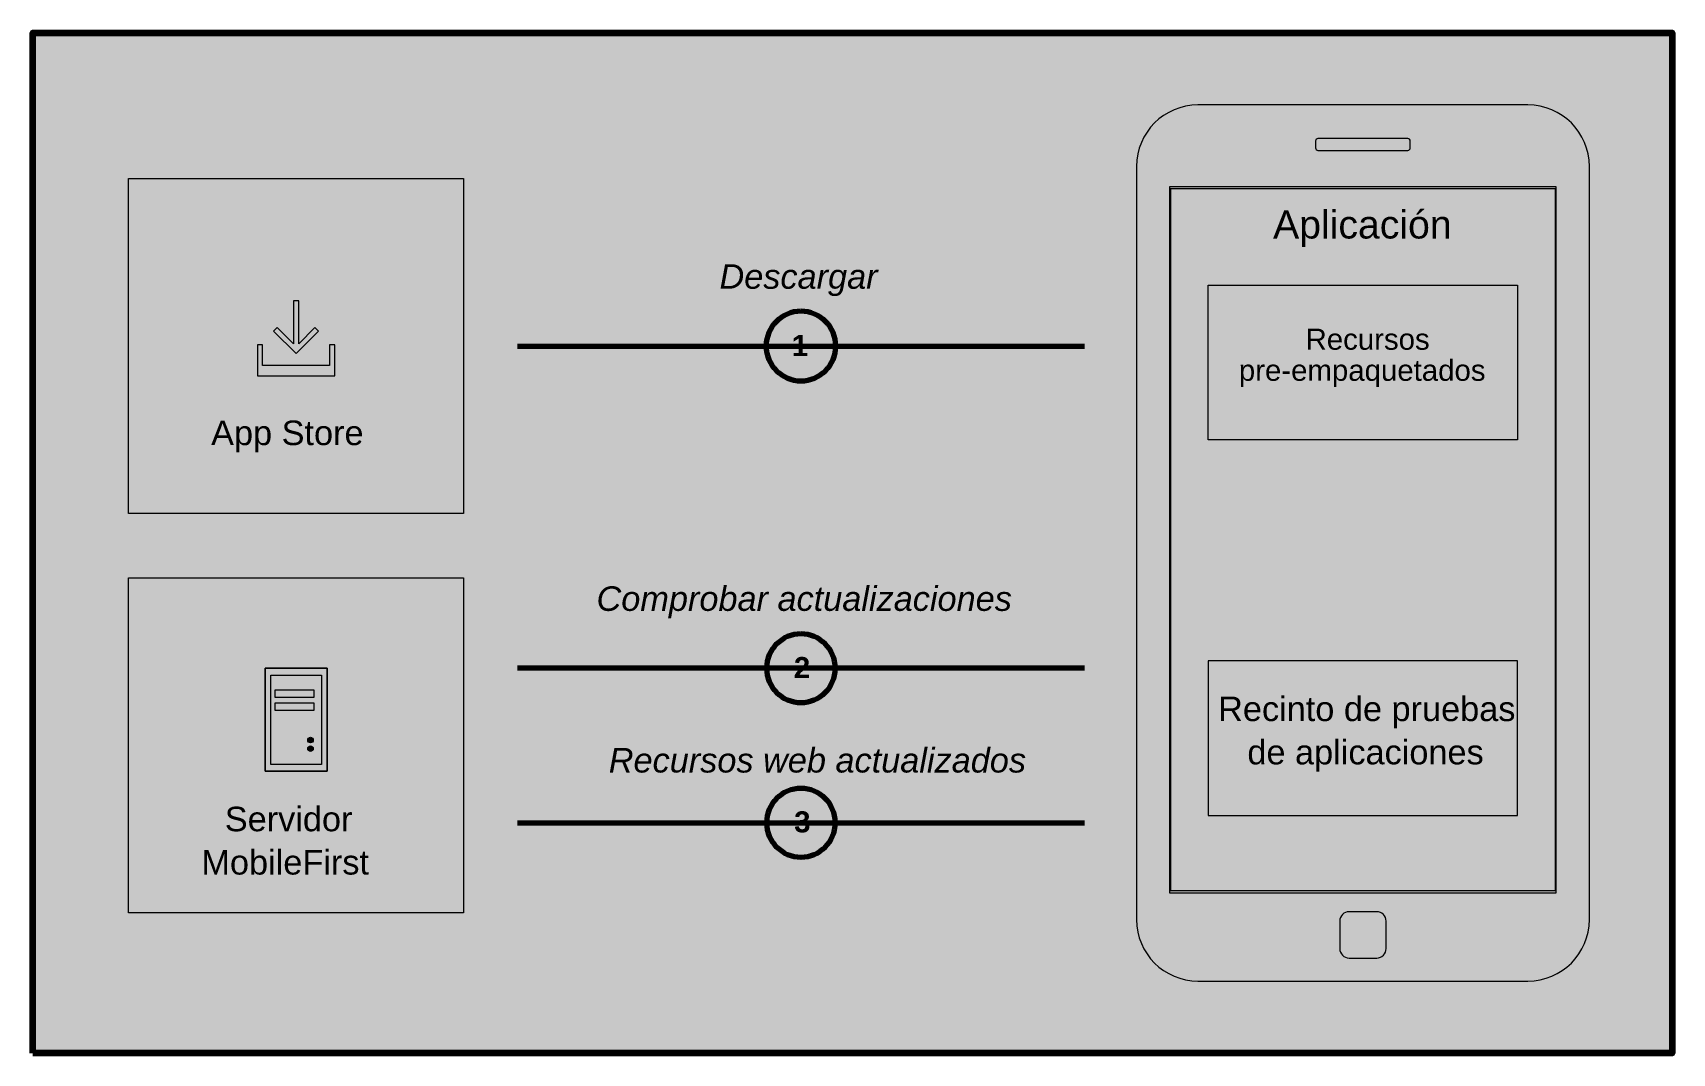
# Model space of a CAD drawing. Header units: inches. Extents: x 1211 to 1847, y -53 to 343.
import ezdxf

# ---------------------------------------------------------------- set-up
doc = ezdxf.new("R2010")
doc.units = ezdxf.units.IN
doc.header["$MEASUREMENT"] = 0
for name, color, linetype in [('Background', 7, 'Continuous'), ('Graphics', 7, 'Continuous'), ('Text', 7, 'Continuous')]:
    doc.layers.add(name, color=color, linetype=linetype)

# ---------------------------------------------------------------- blocks, each defined once
blk = doc.blocks.new('block 2')
at = {"layer": 'Graphics', "true_color": 0x221e20}
h = blk.add_hatch(color=250, dxfattribs=at)
h.dxf.hatch_style = 2
edge = h.paths.add_edge_path()
edge.add_spline(control_points=[(1791.02, -25), (1791.02, -25), (1663.02, -25), (1663.02, -25), (1649.86, -25), (1639.19, -14.33), (1639.19, -1.16), (1639.19, -1.16), (1639.19, 291.16), (1639.19, 291.16), (1639.19, 304.33), (1649.86, 315), (1663.02, 315), (1663.02, 315), (1791.02, 315), (1791.02, 315), (1804.18, 315), (1814.85, 304.33), (1814.85, 291.16), (1814.85, 291.16), (1814.85, -1.16), (1814.85, -1.16), (1814.85, -14.33), (1804.18, -25), (1791.02, -25)], knot_values=[0, 0, 0, 0, 1, 1, 1, 2, 2, 2, 3, 3, 3, 4, 4, 4, 5, 5, 5, 6, 6, 6, 7, 7, 7, 8, 8, 8, 8], degree=3, periodic=1)
at = {"layer": 'Graphics', "true_color": 0x59595b}
h = blk.add_hatch(color=251, dxfattribs=at)
h.dxf.hatch_style = 2
edge = h.paths.add_edge_path()
edge.add_spline(control_points=[(1709.58, 301.96), (1709.58, 301.96), (1744.46, 301.96), (1744.46, 301.96), (1744.96, 301.96), (1745.38, 301.54), (1745.38, 301.03), (1745.38, 301.03), (1745.38, 298.31), (1745.38, 298.31), (1745.38, 297.8), (1744.96, 297.38), (1744.46, 297.38), (1744.46, 297.38), (1709.58, 297.38), (1709.58, 297.38), (1709.08, 297.38), (1708.66, 297.8), (1708.66, 298.31), (1708.66, 298.31), (1708.66, 301.03), (1708.66, 301.03), (1708.66, 301.54), (1709.08, 301.96), (1709.58, 301.96)], knot_values=[0, 0, 0, 0, 1, 1, 1, 2, 2, 2, 3, 3, 3, 4, 4, 4, 5, 5, 5, 6, 6, 6, 7, 7, 7, 8, 8, 8, 8], degree=3, periodic=0)
edge.add_line((1709.58, 301.96), (1709.58, 301.96))
h = blk.add_hatch(color=251, dxfattribs=at)
h.dxf.hatch_style = 2
edge = h.paths.add_edge_path()
edge.add_spline(control_points=[(1721.66, 1.93), (1721.66, 1.93), (1732.38, 1.93), (1732.38, 1.93), (1734.38, 1.93), (1736.01, 0.3), (1736.01, -1.7), (1736.01, -1.7), (1736.01, -12.42), (1736.01, -12.42), (1736.01, -14.41), (1734.38, -16.05), (1732.38, -16.05), (1732.38, -16.05), (1721.66, -16.05), (1721.66, -16.05), (1719.67, -16.05), (1718.03, -14.41), (1718.03, -12.42), (1718.03, -12.42), (1718.03, -1.7), (1718.03, -1.7), (1718.03, 0.3), (1719.67, 1.93), (1721.66, 1.93)], knot_values=[0, 0, 0, 0, 1, 1, 1, 2, 2, 2, 3, 3, 3, 4, 4, 4, 5, 5, 5, 6, 6, 6, 7, 7, 7, 8, 8, 8, 8], degree=3, periodic=0)
edge.add_line((1721.66, 1.93), (1721.66, 1.93))
at = {"layer": 'Graphics', "lineweight": 0}
for points in [[(1652.02, 9.25), (1802.02, 9.25), (1802.02, 283.25), (1652.02, 283.25), (1652.02, 9.25)], [(1652.36, 10.11), (1801.68, 10.11), (1801.68, 282.39), (1652.36, 282.39), (1652.36, 10.11)]]:
    blk.add_lwpolyline(points, dxfattribs=at)
for points in [[(1791.02, -25), (1791.02, -25), (1663.02, -25), (1663.02, -25), (1649.86, -25), (1639.19, -14.33), (1639.19, -1.16), (1639.19, -1.16), (1639.19, 291.16), (1639.19, 291.16), (1639.19, 304.33), (1649.86, 315), (1663.02, 315), (1663.02, 315), (1791.02, 315), (1791.02, 315), (1804.18, 315), (1814.85, 304.33), (1814.85, 291.16), (1814.85, 291.16), (1814.85, -1.16), (1814.85, -1.16), (1814.85, -14.33), (1804.18, -25), (1791.02, -25)], [(1709.58, 301.96), (1709.58, 301.96), (1744.46, 301.96), (1744.46, 301.96), (1744.96, 301.96), (1745.38, 301.54), (1745.38, 301.03), (1745.38, 301.03), (1745.38, 298.31), (1745.38, 298.31), (1745.38, 297.8), (1744.96, 297.38), (1744.46, 297.38), (1744.46, 297.38), (1709.58, 297.38), (1709.58, 297.38), (1709.08, 297.38), (1708.66, 297.8), (1708.66, 298.31), (1708.66, 298.31), (1708.66, 301.03), (1708.66, 301.03), (1708.66, 301.54), (1709.08, 301.96), (1709.58, 301.96)], [(1721.66, 1.93), (1721.66, 1.93), (1732.38, 1.93), (1732.38, 1.93), (1734.38, 1.93), (1736.01, 0.3), (1736.01, -1.7), (1736.01, -1.7), (1736.01, -12.42), (1736.01, -12.42), (1736.01, -14.41), (1734.38, -16.05), (1732.38, -16.05), (1732.38, -16.05), (1721.66, -16.05), (1721.66, -16.05), (1719.67, -16.05), (1718.03, -14.41), (1718.03, -12.42), (1718.03, -12.42), (1718.03, -1.7), (1718.03, -1.7), (1718.03, 0.3), (1719.67, 1.93), (1721.66, 1.93)]]:
    blk.add_open_spline(points, degree=3, knots=[0, 0, 0, 0, 1, 1, 1, 2, 2, 2, 3, 3, 3, 4, 4, 4, 5, 5, 5, 6, 6, 6, 7, 7, 7, 8, 8, 8, 8], dxfattribs=at)
blk = doc.blocks.new('block 3')
at = {"layer": 'Graphics', "true_color": 0x5a5a5a}
h = blk.add_hatch(color=251, dxfattribs=at)
edge = h.paths.add_edge_path()
edge.add_spline(control_points=[(1509, 234.92), (1516.46, 234.92), (1522.5, 228.88), (1522.5, 221.42), (1522.5, 213.96), (1516.46, 207.92), (1509, 207.92), (1501.54, 207.92), (1495.5, 213.96), (1495.5, 221.42), (1495.5, 228.88), (1501.54, 234.92), (1509, 234.92)], knot_values=[0, 0, 0, 0, 1, 1, 1, 2, 2, 2, 3, 3, 3, 4, 4, 4, 4], degree=3, periodic=1)
at = {"layer": 'Graphics', "true_color": 0x6d6e70}
h = blk.add_hatch(color=8, dxfattribs=at)
edge = h.paths.add_edge_path()
edge.add_spline(control_points=[(1509, 109.75), (1516.36, 109.75), (1522.33, 103.78), (1522.33, 96.42), (1522.33, 89.06), (1516.36, 83.09), (1509, 83.09), (1501.64, 83.09), (1495.67, 89.06), (1495.67, 96.42), (1495.67, 103.78), (1501.64, 109.75), (1509, 109.75)], knot_values=[0, 0, 0, 0, 1, 1, 1, 2, 2, 2, 3, 3, 3, 4, 4, 4, 4], degree=3, periodic=1)
h = blk.add_hatch(color=8, dxfattribs=at)
edge = h.paths.add_edge_path()
edge.add_spline(control_points=[(1509, 49.75), (1516.36, 49.75), (1522.33, 43.78), (1522.33, 36.42), (1522.33, 29.06), (1516.36, 23.09), (1509, 23.09), (1501.64, 23.09), (1495.67, 29.06), (1495.67, 36.42), (1495.67, 43.78), (1501.64, 49.75), (1509, 49.75)], knot_values=[0, 0, 0, 0, 1, 1, 1, 2, 2, 2, 3, 3, 3, 4, 4, 4, 4], degree=3, periodic=1)
at = {"layer": 'Graphics', "color": 251, "lineweight": 70, "true_color": 0x4c4d53}
for points in [[(1399, 221.42), (1619, 221.42)], [(1619, 96.42), (1399, 96.42)], [(1399, 36.42), (1619, 36.42)]]:
    blk.add_lwpolyline(points, dxfattribs=at)
at = {"layer": 'Graphics', "color": 18, "lineweight": 70, "true_color": 0x000000}
for points in [[(1509, 234.92), (1516.46, 234.92), (1522.5, 228.88), (1522.5, 221.42), (1522.5, 213.96), (1516.46, 207.92), (1509, 207.92), (1501.54, 207.92), (1495.5, 213.96), (1495.5, 221.42), (1495.5, 228.88), (1501.54, 234.92), (1509, 234.92)], [(1509, 109.75), (1516.36, 109.75), (1522.33, 103.78), (1522.33, 96.42), (1522.33, 89.06), (1516.36, 83.09), (1509, 83.09), (1501.64, 83.09), (1495.67, 89.06), (1495.67, 96.42), (1495.67, 103.78), (1501.64, 109.75), (1509, 109.75)], [(1509, 49.75), (1516.36, 49.75), (1522.33, 43.78), (1522.33, 36.42), (1522.33, 29.06), (1516.36, 23.09), (1509, 23.09), (1501.64, 23.09), (1495.67, 29.06), (1495.67, 36.42), (1495.67, 43.78), (1501.64, 49.75), (1509, 49.75)]]:
    blk.add_open_spline(points, degree=3, knots=[0, 0, 0, 0, 1, 1, 1, 2, 2, 2, 3, 3, 3, 4, 4, 4, 4], dxfattribs=at)
blk = doc.blocks.new('block 4')
at = {"layer": 'Graphics', "true_color": 0xfde876}
h = blk.add_hatch(color=41, dxfattribs=at)
h.dxf.hatch_style = 2
h.paths.add_polyline_path([(1787, 185), (1667, 185), (1667, 245), (1787, 245)])
at = {"layer": 'Graphics', "true_color": 0x5aaafa}
h = blk.add_hatch(color=161, dxfattribs=at)
h.dxf.hatch_style = 2
h.paths.add_polyline_path([(1378.15, 1.42), (1248.15, 1.42), (1248.15, 131.42), (1378.15, 131.42)])
at = {"layer": 'Graphics', "true_color": 0x41d6c3}
h = blk.add_hatch(color=133, dxfattribs=at)
h.dxf.hatch_style = 2
h.paths.add_polyline_path([(1667.02, 39.25), (1787.02, 39.25), (1787.02, 99.25), (1667.02, 99.25)])
at = {"layer": 'Graphics', "lineweight": 0}
for points in [[(1378.15, 156.42), (1248.15, 156.42), (1248.15, 286.42), (1378.15, 286.42), (1378.15, 156.42)], [(1787, 185), (1667, 185), (1667, 245), (1787, 245), (1787, 185)], [(1378.15, 1.42), (1248.15, 1.42), (1248.15, 131.42), (1378.15, 131.42), (1378.15, 1.42)], [(1667.02, 39.25), (1787.02, 39.25), (1787.02, 99.25), (1667.02, 99.25), (1667.02, 39.25)]]:
    blk.add_lwpolyline(points, dxfattribs=at)
blk = doc.blocks.new('block 7')
at = {"layer": 'Graphics', "true_color": 0xffffff}
h = blk.add_hatch(color=7, dxfattribs=at)
h.dxf.hatch_style = 2
h.paths.add_polyline_path([(1301.15, 96.42), (1301.15, 56.42), (1325.15, 56.42), (1325.15, 96.42)])
h.paths.add_polyline_path([(1322.96, 59.09), (1303.33, 59.09), (1303.33, 93.75), (1322.96, 93.75)])
h = blk.add_hatch(color=7, dxfattribs=at)
h.dxf.hatch_style = 2
h.paths.add_polyline_path([(1320, 85), (1305, 85), (1305, 88), (1320, 88)])
h = blk.add_hatch(color=7, dxfattribs=at)
h.dxf.hatch_style = 2
h.paths.add_polyline_path([(1320, 80), (1305, 80), (1305, 83), (1320, 83)])
h = blk.add_hatch(color=7, dxfattribs=at)
h.dxf.hatch_style = 2
edge = h.paths.add_edge_path()
edge.add_spline(control_points=[(1318.72, 67.44), (1319.32, 67.44), (1319.79, 67.92), (1319.79, 68.51), (1319.79, 69.11), (1319.32, 69.59), (1318.72, 69.59), (1318.13, 69.59), (1317.65, 69.11), (1317.65, 68.51), (1317.65, 67.92), (1318.13, 67.44), (1318.72, 67.44)], knot_values=[0, 0, 0, 0, 1, 1, 1, 2, 2, 2, 3, 3, 3, 4, 4, 4, 4], degree=3, periodic=1)
h = blk.add_hatch(color=7, dxfattribs=at)
h.dxf.hatch_style = 2
edge = h.paths.add_edge_path()
edge.add_spline(control_points=[(1318.72, 64.1), (1319.32, 64.1), (1319.79, 64.58), (1319.79, 65.17), (1319.79, 65.76), (1319.32, 66.24), (1318.72, 66.24), (1318.13, 66.24), (1317.65, 65.76), (1317.65, 65.17), (1317.65, 64.58), (1318.13, 64.1), (1318.72, 64.1)], knot_values=[0, 0, 0, 0, 1, 1, 1, 2, 2, 2, 3, 3, 3, 4, 4, 4, 4], degree=3, periodic=1)
at = {"layer": 'Graphics', "lineweight": 0}
for points in [[(1301.15, 96.42), (1301.15, 56.42), (1325.15, 56.42), (1325.15, 96.42), (1301.15, 96.42)], [(1322.96, 59.09), (1303.33, 59.09), (1303.33, 93.75), (1322.96, 93.75), (1322.96, 59.09)], [(1320, 85), (1305, 85), (1305, 88), (1320, 88), (1320, 85)], [(1320, 80), (1305, 80), (1305, 83), (1320, 83), (1320, 80)]]:
    blk.add_lwpolyline(points, dxfattribs=at)
for points in [[(1318.72, 67.44), (1319.32, 67.44), (1319.79, 67.92), (1319.79, 68.51), (1319.79, 69.11), (1319.32, 69.59), (1318.72, 69.59), (1318.13, 69.59), (1317.65, 69.11), (1317.65, 68.51), (1317.65, 67.92), (1318.13, 67.44), (1318.72, 67.44)], [(1318.72, 64.1), (1319.32, 64.1), (1319.79, 64.58), (1319.79, 65.17), (1319.79, 65.76), (1319.32, 66.24), (1318.72, 66.24), (1318.13, 66.24), (1317.65, 65.76), (1317.65, 65.17), (1317.65, 64.58), (1318.13, 64.1), (1318.72, 64.1)]]:
    blk.add_open_spline(points, degree=3, knots=[0, 0, 0, 0, 1, 1, 1, 2, 2, 2, 3, 3, 3, 4, 4, 4, 4], dxfattribs=at)
blk = doc.blocks.new('block 6')
at = {"layer": 'Graphics', "true_color": 0xffffff}
h = blk.add_hatch(color=7, dxfattribs=at)
h.dxf.hatch_style = 2
h.paths.add_polyline_path([(1321.85, 227.21), (1320.44, 228.63), (1314.15, 222.33), (1314.15, 238.92), (1312.15, 238.92), (1312.15, 222.33), (1305.85, 228.63), (1304.44, 227.21), (1313.15, 218.51)])
h = blk.add_hatch(color=7, dxfattribs=at)
h.dxf.hatch_style = 2
h.paths.add_polyline_path([(1326.15, 221.92), (1326.15, 213.92), (1300.15, 213.92), (1300.15, 221.92), (1298.15, 221.92), (1298.15, 213.92), (1298.15, 209.92), (1300.15, 209.92), (1326.15, 209.92), (1328.15, 209.92), (1328.15, 213.92), (1328.15, 221.92)])
at = {"layer": 'Graphics', "lineweight": 0}
for points in [[(1321.85, 227.21), (1320.44, 228.63), (1314.15, 222.33), (1314.15, 238.92), (1312.15, 238.92), (1312.15, 222.33), (1305.85, 228.63), (1304.44, 227.21), (1313.15, 218.51), (1321.85, 227.21)], [(1326.15, 221.92), (1326.15, 213.92), (1300.15, 213.92), (1300.15, 221.92), (1298.15, 221.92), (1298.15, 213.92), (1298.15, 209.92), (1300.15, 209.92), (1326.15, 209.92), (1328.15, 209.92), (1328.15, 213.92), (1328.15, 221.92), (1326.15, 221.92)], [(1325.15, 56.42), (1301.15, 56.42), (1301.15, 96.42), (1325.15, 96.42), (1325.15, 56.42)]]:
    blk.add_lwpolyline(points, dxfattribs=at)
at = {"layer": 'Graphics'}
blk.add_blockref('block 7', (0, 0), dxfattribs=at)

msp = doc.modelspace()

# ---------------------------------------------------------------- hatches: boundary and pattern name
at = {"layer": 'Background', "true_color": 0xececec}
h = msp.add_hatch(color=7, dxfattribs=at)
h.dxf.hatch_style = 2
h.paths.add_polyline_path([(1211, -53), (1211, 343), (1847, 343), (1847, -53)])

# ---------------------------------------------------------------- linework, layer by layer
at = {"layer": 'Background', "color": 18, "lineweight": 140, "true_color": 0x000000}
msp.add_lwpolyline([(1211, -53), (1211, 343), (1847, 343), (1847, -53), (1211, -53)], dxfattribs=at)

# ---------------------------------------------------------------- block references
at = {"layer": 'Graphics'}
for name in ['block 2', 'block 4', 'block 6', 'block 3']:
    msp.add_blockref(name, (0, 0), dxfattribs=at)

# ---------------------------------------------------------------- texts
at = {"layer": 'Text', "color": 178, "true_color": 0x010205, "attachment_point": 7}
for s, insert, char_height in [('\\fHelveticaNeue Light|b0|i0|c0|p34;\\W1;Aplicación', (1692.16, 259.88), 10.88), ('\\fHelveticaNeue|b0|i0|c0|p34;\\W1;Recursos', (1704.77, 219.88), 8.16), ('\\fHelveticaNeue|b0|i0|c0|p34;\\W1;pre-empaquetados', (1678.89, 205.48), 8.16)]:
    msp.add_mtext(s, dxfattribs=dict(at, insert=insert, char_height=char_height))
at = {"layer": 'Text', "color": 8, "true_color": 0x6d6e70, "char_height": 9.52, "attachment_point": 7}
for s, insert in [('\\fHelveticaNeue|b0|i1|c0|p34;\\W1;Descargar', (1477.4, 240.79)), ('\\fHelveticaNeue|b0|i1|c0|p34;\\W1;Comprobar actualizaciones', (1429.7, 115.79)), ('\\fHelveticaNeue|b0|i1|c0|p34;\\W1;Recursos web actualizados', (1434.45, 55.79))]:
    msp.add_mtext(s, dxfattribs=dict(at, insert=insert))
at = {"layer": 'Text', "color": 18, "true_color": 0x000000, "attachment_point": 7}
for s, insert, char_height in [('\\fHelvNeueBoldforIBM|b0|i0|c0|p34;\\W1;1', (1505.41, 217.58), 8.16), ('\\fHelvNeueBoldforIBM|b0|i0|c0|p34;\\W1;2', (1506.23, 92.58), 8.16), ('\\fHelvetica 65 Medium|b0|i0|c0|p34;\\W1;Servidor', (1285.49, 33), 9.52), ('\\fHelvNeueBoldforIBM|b0|i0|c0|p34;\\W1;3', (1506.36, 32.58), 8.16), ('\\fHelvetica 65 Medium|b0|i0|c0|p34;\\W1;MobileFirst', (1276.41, 16.2), 9.52)]:
    msp.add_mtext(s, dxfattribs=dict(at, insert=insert, char_height=char_height))
at = {"layer": 'Text', "color": 129, "true_color": 0x3c4646, "insert": (1280.18, 180.12), "char_height": 9.52, "attachment_point": 7}
msp.add_mtext('\\fHelvetica 65 Medium|b0|i0|c0|p34;\\W1;App Store', dxfattribs=at)
at = {"layer": 'Text', "color": 7, "true_color": 0xffffff, "char_height": 9.52, "attachment_point": 7}
for s, insert in [('\\fHelveticaNeue|b0|i0|c0|p34;\\W1;Recinto de pruebas', (1670.85, 73.02)), ('\\fHelveticaNeue|b0|i0|c0|p34;\\W1;de aplicaciones', (1682.19, 56.22))]:
    msp.add_mtext(s, dxfattribs=dict(at, insert=insert))

doc.saveas('drawing.dxf')
